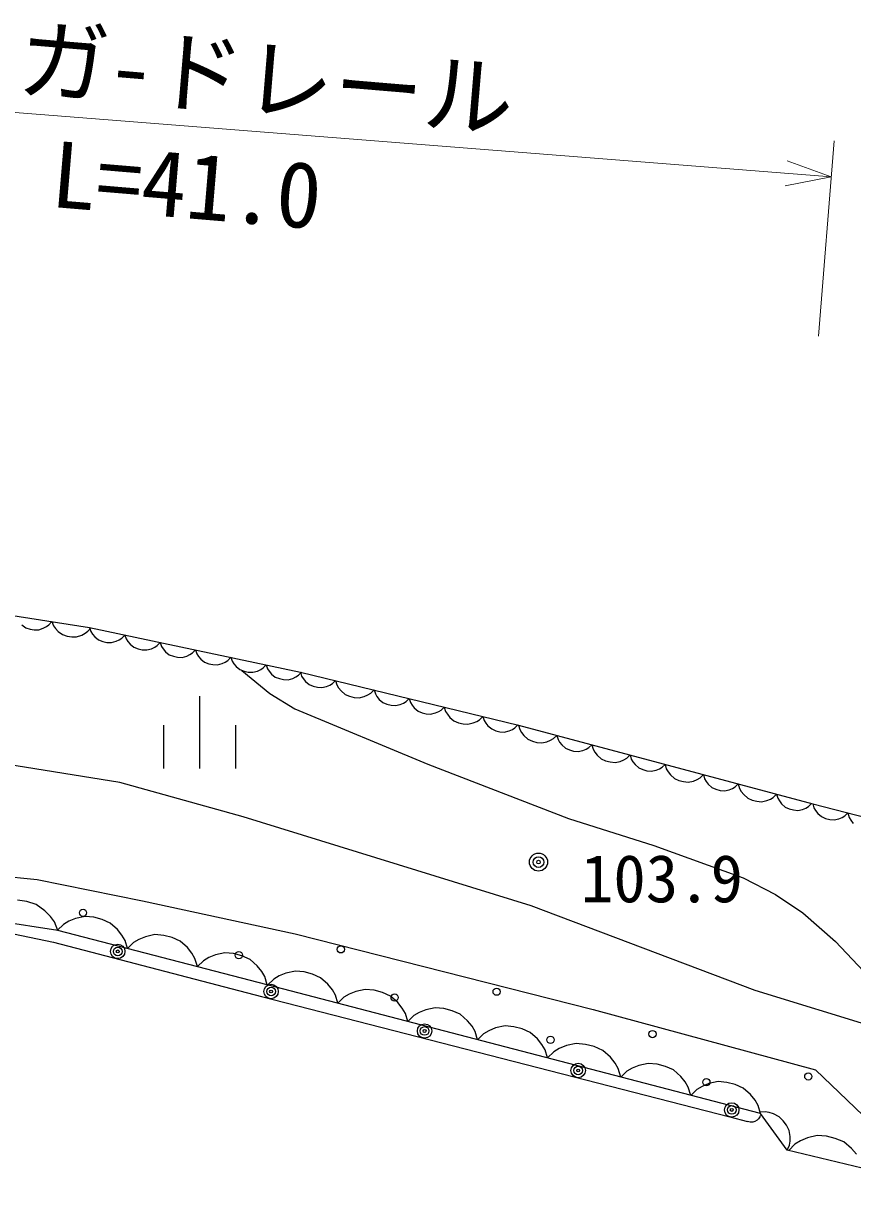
# Model space of a CAD drawing. Units: millimetres, scale not verified. Extents: x 40000 to 680000, y 20000 to 380000.
# Drawn here: x 84761 to 107736, y 288151 to 320347 of the extents above; entities that cross this region are included whole.
import ezdxf
from ezdxf.enums import TextEntityAlignment as Align

# ---------------------------------------------------------------- set-up
doc = ezdxf.new("R2010")
doc.units = ezdxf.units.MM
doc.header["$LTSCALE"] = 1000
doc.layers.add('M-BGD', color=7, linetype='Continuous', lineweight=25)
doc.layers.add('M-STR-HTXT', color=7, linetype='Continuous', lineweight=13)
doc.styles.add('ＭＳ ゴシック', font='')
doc.styles.get('ＭＳ ゴシック').set_extended_font_data('MS Gothic')

msp = doc.modelspace()

# ---------------------------------------------------------------- linework, layer by layer
at = {"layer": 'M-BGD'}
for p, q in [((83573, 304087), (86594, 303611)), ((84724, 303683), (84833, 303605)), ((85317, 303589), (85405, 303636)), ((85405, 303636), (85474, 303686)), ((85474, 303686), (85549, 303775)), ((85549, 303775), (85597, 303656)), ((85597, 303656), (85652, 303581)), ((86594, 303611), (92437, 302379)), ((86594, 303611), (86632, 303500)), ((84833, 303605), (84949, 303566)), ((84949, 303566), (85067, 303548)), ((85067, 303548), (85189, 303549)), ((85189, 303549), (85317, 303589)), ((85652, 303581), (85728, 303502)), ((85728, 303502), (85848, 303416)), ((85848, 303416), (85975, 303374)), ((85975, 303374), (86106, 303353)), ((86106, 303353), (86240, 303355)), ((86240, 303355), (86380, 303399)), ((86380, 303399), (86477, 303451)), ((86477, 303451), (86553, 303506)), ((86553, 303506), (86635, 303604)), ((86632, 303500), (86678, 303429)), ((86678, 303429), (86744, 303354)), ((86744, 303354), (86849, 303271)), ((87422, 303272), (87493, 303319)), ((87493, 303319), (87572, 303404)), ((87572, 303404), (87611, 303294)), ((87611, 303294), (87657, 303223)), ((86849, 303271), (86963, 303226)), ((86963, 303226), (87080, 303201)), ((87080, 303201), (87202, 303196)), ((87202, 303196), (87331, 303230)), ((87331, 303230), (87422, 303272)), ((87657, 303223), (87723, 303148)), ((87723, 303148), (87828, 303064)), ((87828, 303064), (87941, 303020)), ((87941, 303020), (88059, 302995)), ((88059, 302995), (88180, 302990)), ((88180, 302990), (88310, 303024)), ((88310, 303024), (88401, 303066)), ((88401, 303066), (88472, 303113)), ((88472, 303113), (88551, 303198)), ((88551, 303198), (88589, 303088)), ((88589, 303088), (88636, 303017)), ((88636, 303017), (88701, 302942)), ((89450, 302906), (89530, 302992)), ((89530, 302992), (89568, 302882)), ((88701, 302942), (88807, 302858)), ((88807, 302858), (88920, 302814)), ((88920, 302814), (89037, 302789)), ((89037, 302789), (89159, 302784)), ((89159, 302784), (89289, 302818)), ((89289, 302818), (89379, 302860)), ((89379, 302860), (89450, 302906)), ((89568, 302882), (89614, 302811)), ((89614, 302811), (89680, 302735)), ((89680, 302735), (89785, 302652)), ((89785, 302652), (89899, 302608)), ((90267, 302612), (90358, 302654)), ((90358, 302654), (90429, 302700)), ((90429, 302700), (90508, 302786)), ((90508, 302786), (90547, 302675)), ((90547, 302675), (90593, 302604)), ((89899, 302608), (90016, 302583)), ((90016, 302583), (90138, 302578)), ((90138, 302578), (90267, 302612)), ((90593, 302604), (90659, 302529)), ((90659, 302529), (90764, 302446)), ((90764, 302446), (90877, 302401)), ((90877, 302401), (90995, 302377)), ((90995, 302377), (91116, 302371)), ((91116, 302371), (91246, 302405)), ((91246, 302405), (91337, 302448)), ((91337, 302448), (91408, 302494)), ((91408, 302494), (91487, 302579)), ((91487, 302579), (91525, 302469)), ((91525, 302469), (91571, 302398)), ((91571, 302398), (91637, 302323)), ((91637, 302323), (91742, 302239)), ((92386, 302288), (92466, 302373)), ((92437, 302379), (98480, 300909)), ((92437, 302379), (92472, 302268)), ((91742, 302239), (91856, 302195)), ((91856, 302195), (91973, 302170)), ((91973, 302170), (92095, 302165)), ((92095, 302165), (92225, 302199)), ((92225, 302199), (92315, 302241)), ((92315, 302241), (92386, 302288)), ((92472, 302268), (92516, 302195)), ((92516, 302195), (92580, 302118)), ((92580, 302118), (92682, 302031)), ((92682, 302031), (92794, 301984)), ((93163, 301976), (93255, 302016)), ((93255, 302016), (93327, 302060)), ((93327, 302060), (93409, 302143)), ((93409, 302143), (93447, 302020)), ((93447, 302020), (93496, 301941)), ((89641, 301706), (89642, 299706)), ((92794, 301984), (92911, 301955)), ((92911, 301955), (93032, 301946)), ((93032, 301946), (93163, 301976)), ((93496, 301941), (93566, 301856)), ((93566, 301856), (93678, 301760)), ((93678, 301760), (93801, 301708)), ((93801, 301708), (93930, 301677)), ((93930, 301677), (94063, 301667)), ((94063, 301667), (94207, 301700)), ((94207, 301700), (94308, 301743)), ((94308, 301743), (94388, 301792)), ((94388, 301792), (94478, 301883)), ((94478, 301883), (94513, 301771)), ((94513, 301771), (94557, 301699)), ((94557, 301699), (94620, 301622)), ((94620, 301622), (94723, 301535)), ((94723, 301535), (94835, 301487)), ((94835, 301487), (94951, 301459)), ((94951, 301459), (95073, 301450)), ((95073, 301450), (95204, 301480)), ((95204, 301480), (95295, 301519)), ((95295, 301519), (95368, 301563)), ((95368, 301563), (95450, 301646)), ((95450, 301646), (95485, 301535)), ((95485, 301535), (95529, 301463)), ((95529, 301463), (95592, 301385)), ((95592, 301385), (95695, 301299)), ((96340, 301327), (96422, 301410)), ((96422, 301410), (96460, 301288)), ((95695, 301299), (95807, 301251)), ((95807, 301251), (95923, 301223)), ((95923, 301223), (96045, 301214)), ((96045, 301214), (96175, 301244)), ((96175, 301244), (96267, 301283)), ((96267, 301283), (96340, 301327)), ((96460, 301288), (96508, 301208)), ((96508, 301208), (96578, 301123)), ((96578, 301123), (96691, 301028)), ((97321, 301010), (97401, 301059)), ((97401, 301059), (97491, 301150)), ((97491, 301150), (97525, 301039)), ((97525, 301039), (97569, 300966)), ((88641, 300906), (88641, 299706)), ((90642, 300907), (90642, 299706)), ((96691, 301028), (96814, 300975)), ((96814, 300975), (96942, 300944)), ((96942, 300944), (97076, 300934)), ((97076, 300934), (97220, 300967)), ((97220, 300967), (97321, 301010)), ((97569, 300966), (97633, 300889)), ((97633, 300889), (97735, 300802)), ((97735, 300802), (97847, 300754)), ((97847, 300754), (97964, 300726)), ((97964, 300726), (98085, 300717)), ((98085, 300717), (98216, 300747)), ((98216, 300747), (98308, 300786)), ((98308, 300786), (98380, 300831)), ((98380, 300831), (98462, 300914)), ((98480, 300909), (106629, 298724)), ((98480, 300909), (98515, 300786)), ((98515, 300786), (98562, 300705)), ((98562, 300705), (98629, 300619)), ((98629, 300619), (98740, 300521)), ((98740, 300521), (98862, 300465)), ((98862, 300465), (98989, 300431)), ((98989, 300431), (99122, 300418)), ((99122, 300418), (99267, 300448)), ((99267, 300448), (99369, 300489)), ((99369, 300489), (99450, 300535)), ((99450, 300535), (99542, 300625)), ((99542, 300625), (99574, 300512)), ((99574, 300512), (99617, 300439)), ((99617, 300439), (99678, 300360)), ((99678, 300360), (99779, 300271)), ((99779, 300271), (99890, 300221)), ((99890, 300221), (100005, 300190)), ((100005, 300190), (100127, 300178)), ((100127, 300178), (100258, 300205)), ((100258, 300205), (100351, 300242)), ((100351, 300242), (100424, 300284)), ((100424, 300284), (100508, 300366)), ((100508, 300366), (100543, 300242)), ((100543, 300242), (100590, 300161)), ((100590, 300161), (100658, 300075)), ((100658, 300075), (100768, 299977)), ((101479, 299991), (101571, 300081)), ((101571, 300081), (101603, 299968)), ((87435, 299318), (83738, 299913)), ((100768, 299977), (100890, 299921)), ((100890, 299921), (101018, 299887)), ((101018, 299887), (101151, 299874)), ((101151, 299874), (101296, 299904)), ((101296, 299904), (101398, 299945)), ((101398, 299945), (101479, 299991)), ((101603, 299968), (101645, 299895)), ((101645, 299895), (101707, 299816)), ((101707, 299816), (101807, 299727)), ((102453, 299741), (102537, 299822)), ((102537, 299822), (102572, 299698)), ((101807, 299727), (101918, 299677)), ((101918, 299677), (102034, 299646)), ((102034, 299646), (102155, 299634)), ((102155, 299634), (102287, 299661)), ((102287, 299661), (102379, 299698)), ((102379, 299698), (102453, 299741)), ((102572, 299698), (102619, 299617)), ((102619, 299617), (102687, 299531)), ((102687, 299531), (102797, 299433)), ((102797, 299433), (102919, 299377)), ((103426, 299401), (103507, 299448)), ((103507, 299448), (103599, 299537)), ((103599, 299537), (103631, 299425)), ((103631, 299425), (103674, 299351)), ((90853, 298364), (87435, 299318)), ((102919, 299377), (103046, 299343)), ((103046, 299343), (103180, 299330)), ((103180, 299330), (103324, 299360)), ((103324, 299360), (103426, 299401)), ((103674, 299351), (103736, 299272)), ((103736, 299272), (103836, 299183)), ((103836, 299183), (103947, 299133)), ((103947, 299133), (104063, 299102)), ((104063, 299102), (104184, 299090)), ((104184, 299090), (104315, 299117)), ((104315, 299117), (104408, 299154)), ((104408, 299154), (104482, 299197)), ((104482, 299197), (104565, 299278)), ((104565, 299278), (104601, 299154)), ((104601, 299154), (104647, 299073)), ((104647, 299073), (104715, 298987)), ((104715, 298987), (104826, 298889)), ((104826, 298889), (104948, 298834)), ((104948, 298834), (105075, 298799)), ((105075, 298799), (105208, 298786)), ((105208, 298786), (105353, 298816)), ((105353, 298816), (105455, 298857)), ((105455, 298857), (105536, 298904)), ((105536, 298904), (105628, 298993)), ((105628, 298993), (105660, 298881)), ((105660, 298881), (105703, 298807)), ((105703, 298807), (105764, 298728)), ((105764, 298728), (105865, 298639)), ((105865, 298639), (105975, 298589)), ((105975, 298589), (106091, 298558)), ((106091, 298558), (106212, 298546)), ((106212, 298546), (106344, 298573)), ((106344, 298573), (106437, 298610)), ((106437, 298610), (106510, 298653)), ((106510, 298653), (106594, 298734)), ((106629, 298724), (113585, 296937)), ((106629, 298724), (106662, 298613)), ((106662, 298613), (106705, 298540)), ((106705, 298540), (106768, 298462)), ((106768, 298462), (106869, 298374)), ((107514, 298394), (107597, 298476)), ((107597, 298476), (107634, 298353)), ((98828, 295901), (90853, 298364)), ((106869, 298374), (106980, 298324)), ((106980, 298324), (107097, 298294)), ((107097, 298294), (107218, 298284)), ((107218, 298284), (107349, 298312)), ((107349, 298312), (107441, 298350)), ((107441, 298350), (107514, 298394)), ((107634, 298353), (107681, 298272)), ((107681, 298272), (107750, 298186)), ((82626, 296894), (85148, 296633)), ((85148, 296633), (88064, 296043)), ((84864, 296023), (84604, 296063)), ((85119, 295940), (84864, 296023)), ((85360, 295769), (85119, 295940)), ((88064, 296043), (92291, 295127)), ((105029, 293557), (98828, 295901)), ((85514, 295612), (85360, 295769)), ((85624, 295461), (85514, 295612)), ((86473, 295607), (86210, 295552)), ((86715, 295586), (86473, 295607)), ((86947, 295525), (86715, 295586)), ((83498, 295329), (85598, 294899)), ((85721, 295224), (83591, 295551)), ((85721, 295224), (85624, 295461)), ((85879, 295390), (85712, 295226)), ((86025, 295476), (85879, 295390)), ((86210, 295552), (86025, 295476)), ((87170, 295426), (86947, 295525)), ((87372, 295250), (87170, 295426)), ((87496, 295093), (87372, 295250)), ((91520, 293718), (85721, 295224)), ((87582, 294947), (87496, 295093)), ((87648, 294723), (87582, 294947)), ((87961, 294973), (87815, 294887)), ((88146, 295049), (87961, 294973)), ((88409, 295105), (88146, 295049)), ((88651, 295083), (88409, 295105)), ((88883, 295023), (88651, 295083)), ((89106, 294924), (88883, 295023)), ((89308, 294747), (89106, 294924)), ((92291, 295127), (100547, 293031)), ((85598, 294899), (91359, 293392)), ((87815, 294887), (87648, 294723)), ((89432, 294591), (89308, 294747)), ((90345, 294602), (90082, 294546)), ((90587, 294580), (90345, 294602)), ((89518, 294444), (89432, 294591)), ((89584, 294221), (89518, 294444)), ((89751, 294384), (89584, 294221)), ((89897, 294470), (89751, 294384)), ((90082, 294546), (89897, 294470)), ((90819, 294520), (90587, 294580)), ((91042, 294421), (90819, 294520)), ((91244, 294244), (91042, 294421)), ((91368, 294088), (91244, 294244)), ((91454, 293942), (91368, 294088)), ((91852, 293962), (91706, 293876)), ((92037, 294038), (91852, 293962)), ((92300, 294093), (92037, 294038)), ((92542, 294071), (92300, 294093)), ((92774, 294010), (92542, 294071)), ((92996, 293911), (92774, 294010)), ((91520, 293718), (91454, 293942)), ((105183, 290149), (91520, 293718)), ((91706, 293876), (91539, 293713)), ((93198, 293734), (92996, 293911)), ((93323, 293578), (93198, 293734)), ((91359, 293392), (104335, 290056)), ((93409, 293431), (93323, 293578)), ((93474, 293207), (93409, 293431)), ((93641, 293371), (93474, 293207)), ((93787, 293456), (93641, 293371)), ((93972, 293532), (93787, 293456)), ((94235, 293587), (93972, 293532)), ((94477, 293566), (94235, 293587)), ((94710, 293505), (94477, 293566)), ((94932, 293405), (94710, 293505)), ((95134, 293229), (94932, 293405)), ((109442, 292206), (105029, 293557)), ((95258, 293072), (95134, 293229)), ((95344, 292926), (95258, 293072)), ((95908, 293026), (95723, 292951)), ((96170, 293082), (95908, 293026)), ((96413, 293060), (96170, 293082)), ((96645, 292999), (96413, 293060)), ((96867, 292900), (96645, 292999)), ((100547, 293031), (106707, 291361)), ((95410, 292702), (95344, 292926)), ((95576, 292865), (95410, 292702)), ((95723, 292951), (95576, 292865)), ((97069, 292723), (96867, 292900)), ((97193, 292567), (97069, 292723)), ((97279, 292420), (97193, 292567)), ((97345, 292196), (97279, 292420)), ((97512, 292359), (97345, 292196)), ((97658, 292445), (97512, 292359)), ((97843, 292521), (97658, 292445)), ((98106, 292576), (97843, 292521)), ((98348, 292554), (98106, 292576)), ((98580, 292494), (98348, 292554)), ((98802, 292394), (98580, 292494)), ((99004, 292218), (98802, 292394)), ((99129, 292061), (99004, 292218)), ((99215, 291915), (99129, 292061)), ((99803, 292032), (99609, 291952)), ((100079, 292090), (99803, 292032)), ((100334, 292067), (100079, 292090)), ((100577, 292003), (100334, 292067)), ((99280, 291691), (99215, 291915)), ((99455, 291862), (99280, 291691)), ((99609, 291952), (99455, 291862)), ((100811, 291899), (100577, 292003)), ((101023, 291713), (100811, 291899)), ((101153, 291549), (101023, 291713)), ((101243, 291395), (101153, 291549)), ((101312, 291160), (101243, 291395)), ((101625, 291409), (101479, 291323)), ((101811, 291485), (101625, 291409)), ((102073, 291540), (101811, 291485)), ((102315, 291518), (102073, 291540)), ((102548, 291457), (102315, 291518)), ((102770, 291358), (102548, 291457)), ((101479, 291323), (101312, 291160)), ((102972, 291181), (102770, 291358)), ((103096, 291025), (102972, 291181)), ((106707, 291361), (110049, 288151)), ((103182, 290878), (103096, 291025)), ((103248, 290654), (103182, 290878)), ((103414, 290818), (103248, 290654)), ((103561, 290903), (103414, 290818)), ((103746, 290979), (103561, 290903)), ((104008, 291034), (103746, 290979)), ((104251, 291013), (104008, 291034)), ((104483, 290952), (104251, 291013)), ((104705, 290852), (104483, 290952)), ((104907, 290676), (104705, 290852)), ((105032, 290519), (104907, 290676)), ((105117, 290373), (105032, 290519)), ((105183, 290149), (105117, 290373)), ((105308, 290198), (105157, 290185)), ((105173, 290099), (105163, 290060)), ((105921, 289133), (105183, 290149)), ((105417, 290181), (105308, 290198)), ((105541, 290143), (105417, 290181)), ((105696, 290062), (105541, 290143)), ((104335, 290056), (104820, 289932)), ((104897, 289912), (104820, 289932)), ((104970, 289914), (104897, 289912)), ((105026, 289930), (104970, 289914)), ((105087, 289966), (105026, 289930)), ((105128, 290007), (105087, 289966)), ((105163, 290060), (105128, 290007)), ((105809, 289952), (105696, 290062)), ((105900, 289825), (105809, 289952)), ((105971, 289684), (105900, 289825)), ((106000, 289512), (105971, 289684)), ((105998, 289382), (106000, 289512)), ((106479, 289476), (106286, 289392)), ((106753, 289540), (106479, 289476)), ((107008, 289522), (106753, 289540)), ((107253, 289464), (107008, 289522)), ((107488, 289365), (107253, 289464)), ((105921, 289133), (105980, 289273)), ((110049, 288151), (105921, 289133)), ((106134, 289299), (105963, 289123)), ((105980, 289273), (105998, 289382)), ((106286, 289392), (106134, 289299)), ((107704, 289184), (107488, 289365)), ((107839, 289022), (107704, 289184))]:
    msp.add_line(p, q, dxfattribs=at)
msp.add_lwpolyline([(90813, 302419), (91590, 301787), (92280, 301361), (95967, 299825), (99864, 298322), (102229, 297571), (104702, 296676), (105594, 296220), (106355, 295705), (107254, 294911), (108188, 293927), (108406, 293431), (108516, 292834), (108543, 292603)], dxfattribs=at)
for centre, major_axis in [((99032, 297114), (250, 0)), ((99032, 297114), (150, 0)), ((99032, 297114), (50, 0)), ((86416, 295711), (100, 0)), ((87377, 294641), (200, 0)), ((87377, 294641), (120, 0)), ((87377, 294641), (40, 0)), ((90732, 294538), (100, 0)), ((93556, 294698), (100, 0)), ((91625, 293531), (200, 0)), ((91625, 293531), (120, 0)), ((91625, 293531), (40, 0)), ((95048, 293365), (100, 0)), ((97872, 293525), (100, 0)), ((95878, 292437), (200, 0)), ((95878, 292437), (120, 0)), ((95878, 292437), (40, 0)), ((102189, 292352), (100, 0)), ((99364, 292192), (100, 0)), ((100132, 291343), (200, 0)), ((100132, 291343), (120, 0)), ((100132, 291343), (40, 0)), ((103681, 291020), (100, 0)), ((106505, 291179), (100, 0)), ((104385, 290250), (200, 0)), ((104385, 290250), (120, 0)), ((104385, 290250), (40, 0))]:
    msp.add_ellipse(centre, major_axis=major_axis, ratio=1, dxfattribs=at)
at = {"layer": 'M-STR-HTXT'}
for p, q in [((71950, 318873), (107139, 316092)), ((107218, 317089), (106791, 311677)), ((105921, 316540), (107139, 316092)), ((107139, 316092), (105866, 315842))]:
    msp.add_line(p, q, dxfattribs=at)

# ---------------------------------------------------------------- texts
at = {"layer": 'M-BGD', "style": 'ＭＳ ゴシック'}
msp.add_text('103.9', height=1320, rotation=0.009, dxfattribs=at).set_placement((100207, 295604), align=Align.BOTTOM_LEFT)
at = {"layer": 'M-STR-HTXT', "style": 'ＭＳ ゴシック'}
for s, p in [('ガ-ドレール', (84526, 317926)), ('L=41.0', (85441, 314717))]:
    msp.add_text(s, height=1833, rotation=355.209, dxfattribs=at).set_placement(p, align=Align.BOTTOM_LEFT)

doc.saveas('drawing.dxf')
